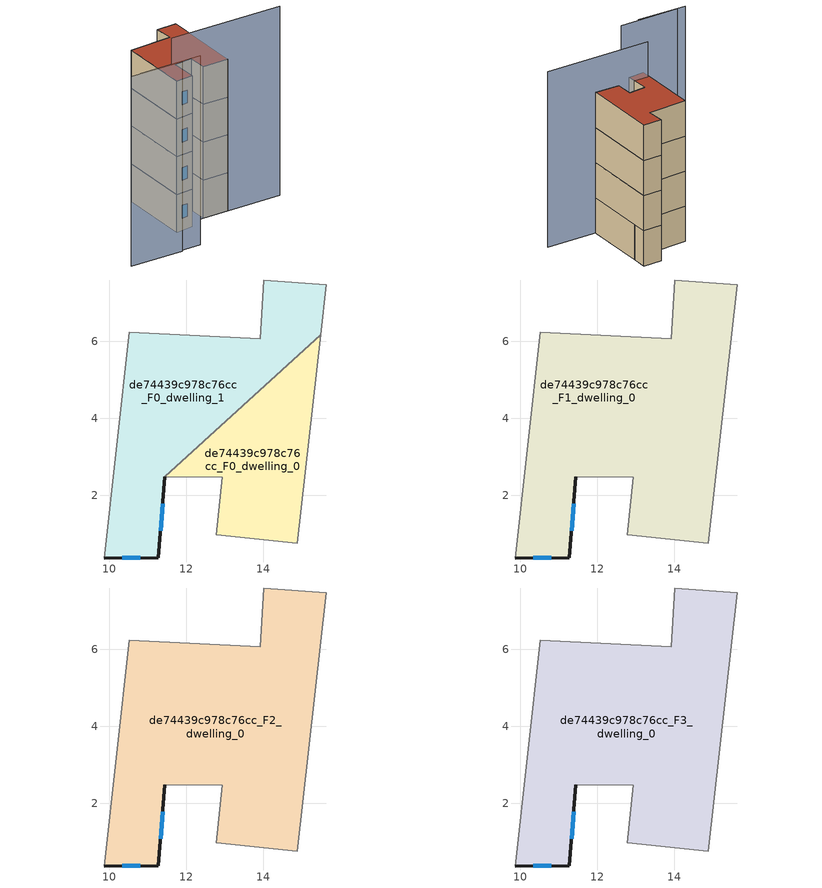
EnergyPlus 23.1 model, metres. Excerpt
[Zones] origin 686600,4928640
de74439c978c76cc_F0_dwelling_0
 floor ground (EU_floor_Construction): 15.49,6.17 14.88,0.75 12.77,0.98 12.93,2.46 11.44,2.48 z0
 wall adiabatic (EU_wall_Construction): 11.44,2.48 12.93,2.46 12.77,0.98 14.88,0.75 15.49,6.17 z0:3
 wall to de74439c978c76cc_F0_dwelling_1 (EU_wall_Construction): 15.49,6.17 11.44,2.48 z0:3
de74439c978c76cc_F0_dwelling_1
 floor ground (EU_floor_Construction): 15.64,7.46 15.49,6.17 11.44,2.48 11.27,0.38 9.86,0.37 10.52,6.23 13.92,6.07 14.01,7.59 z0
 wall outside (EU_wall_Construction): 9.86,0.37 11.27,0.38 11.44,2.48 z0:3
 wall adiabatic (EU_wall_Construction): 15.49,6.17 15.64,7.46 14.01,7.59 13.92,6.07 10.52,6.23 9.86,0.37 z0:3
 window (EU_Window_Construction): 11.33,1.08 11.39,1.78 / 10.33,0.37 10.8,0.37 z1:2
de74439c978c76cc_F1_dwelling_0
 floor to de74439c978c76cc_F0_dwelling_0 (EU_floor_Construction): 15.49,6.17 14.88,0.75 12.77,0.98 12.93,2.46 11.44,2.48 z3
 floor to de74439c978c76cc_F0_dwelling_1 (EU_floor_Construction): 15.64,7.46 15.49,6.17 11.44,2.48 11.27,0.38 9.86,0.37 10.52,6.23 13.92,6.07 14.01,7.59 z3
 wall outside (EU_wall_Construction): 9.86,0.37 11.27,0.38 11.44,2.48 z3:6
 wall adiabatic (EU_wall_Construction): 11.44,2.48 12.93,2.46 12.77,0.98 14.88,0.75 15.64,7.46 14.01,7.59 13.92,6.07 10.52,6.23 9.86,0.37 z3:6
 window (EU_Window_Construction): 11.33,1.08 11.39,1.78 / 10.33,0.37 10.8,0.37 z4:5
de74439c978c76cc_F2_dwelling_0
 floor to de74439c978c76cc_F1_dwelling_0 (EU_floor_Construction): 15.64,7.46 14.88,0.75 12.77,0.98 12.93,2.46 11.44,2.48 11.27,0.38 9.86,0.37 10.52,6.23 13.92,6.07 14.01,7.59 z6
 wall outside (EU_wall_Construction): 9.86,0.37 11.27,0.38 11.44,2.48 z6:9
 wall adiabatic (EU_wall_Construction): 11.44,2.48 12.93,2.46 12.77,0.98 14.88,0.75 15.64,7.46 14.01,7.59 13.92,6.07 10.52,6.23 9.86,0.37 z6:9
 window (EU_Window_Construction): 11.33,1.08 11.39,1.78 / 10.33,0.37 10.8,0.37 z7:8
de74439c978c76cc_F3_dwelling_0
 floor to de74439c978c76cc_F2_dwelling_0 (EU_floor_Construction): 15.64,7.46 14.88,0.75 12.77,0.98 12.93,2.46 11.44,2.48 11.27,0.38 9.86,0.37 10.52,6.23 13.92,6.07 14.01,7.59 z9
 wall outside (EU_wall_Construction): 9.86,0.37 11.27,0.38 11.44,2.48 z9:12
 wall adiabatic (EU_wall_Construction): 11.44,2.48 12.93,2.46 12.77,0.98 14.88,0.75 15.64,7.46 14.01,7.59 13.92,6.07 10.52,6.23 9.86,0.37 z9:12
 window (EU_Window_Construction): 11.33,1.08 11.39,1.78 / 10.33,0.37 10.8,0.37 z10:11
 roof outside (EU_roof_Construction): 14.88,0.75 15.64,7.46 14.01,7.59 13.92,6.07 10.52,6.23 9.86,0.37 11.27,0.38 11.44,2.48 12.93,2.46 12.77,0.98 z12
shading: 8.26,-2.14 3.98,-1.67 / 9.89,-2.19 4.79,-1.68 / 19.27,0.3 10.09,1.19 z0:15
[Building]
EU S2 Campaign: North Axis=0; Terrain=City; Solar Distribution=FullExterior
[Site:Location]
Bologna: Latitude=44.5; Longitude=11.25; Time Zone=1; Elevation=37
[SizingPeriod:WeatherFileDays]
AnnualSizingPeriod: Begin Month=1; Begin Day of Month=1; End Month=12; End Day of Month=31; Day of Week for Start Day=Monday; Use Weather File Daylight Saving Period=No; Use Weather File Rain and Snow Indicators=No
[MATERIAL]
EU_InternalMass_Material: Roughness=MediumRough; Thickness=0.1; Conductivity=1; Density=1800; Specific Heat=900; Thermal Absorptance=0.9; Solar Absorptance=0.7; Visible Absorptance=0.7
[MATERIAL:NOMASS] Roughness=MediumRough; Thermal Absorptance=0.9; Solar Absorptance=0.7; Visible Absorptance=0.7
Name | Thermal Resistance
EU_wall_NoMass | 0.937881
EU_roof_NoMass | 0.548572
EU_floor_NoMass | 0.71348
[WINDOWMATERIAL:SIMPLEGLAZINGSYSTEM]
EU_Window_SimpleGlazing: UFactor=4.25633; Solar Heat Gain Coefficient=0.85; Visible Transmittance=0.85
[CONSTRUCTION]
EU_wall_Construction: EU_wall_NoMass
EU_roof_Construction: EU_roof_NoMass
EU_floor_Construction: EU_floor_NoMass
EU_InternalMass_Construction: EU_InternalMass_Material
EU_Window_Construction: EU_Window_SimpleGlazing
[ZONE] Type=1; Multiplier=1; Ceiling Height=autocalculate; Floor Area=autocalculate; Part of Total Floor Area=Yes
Name | Volume
de74439c978c76cc_F0_dwelling_0 | 30.4849
de74439c978c76cc_F1_dwelling_0 | 80.5356
de74439c978c76cc_F2_dwelling_0; de74439c978c76cc_F3_dwelling_0 | 80.5371
de74439c978c76cc_F0_dwelling_1 | 50.0522
[INTERNALMASS] Construction=EU_InternalMass_Construction
Name | Zone or ZoneList | Surface Area
de74439c978c76cc_F0_dwelling_0_EU_InternalMass | de74439c978c76cc_F0_dwelling_0 | 10.1618
de74439c978c76cc_F0_dwelling_1_EU_InternalMass | de74439c978c76cc_F0_dwelling_1 | 16.6839
de74439c978c76cc_F1_dwelling_0_EU_InternalMass | de74439c978c76cc_F1_dwelling_0 | 26.8462
de74439c978c76cc_F2_dwelling_0_EU_InternalMass | de74439c978c76cc_F2_dwelling_0 | 26.8462
de74439c978c76cc_F3_dwelling_0_EU_InternalMass | de74439c978c76cc_F3_dwelling_0 | 26.8462
[OTHEREQUIPMENT] Fuel Type=Electricity; Design Level Calculation Method=Watts/Area; Power per Zone Floor Area=1; Fraction Latent=0; Fraction Radiant=0; Fraction Lost=0; Carbon Dioxide Generation Rate=0; EndUse Subcategory=EU_Step8_InternalGains
Name | Zone or ZoneList or Space or SpaceList | Schedule
EU_Step8_InternalGain_de74439c978c76cc_F0_dwelling_0_f000 | de74439c978c76cc_F0_dwelling_0 | EU_Step8_GainSchedule_de74439c978c76cc_F0_dwelling_0_f000
EU_Step8_InternalGain_de74439c978c76cc_F0_dwelling_1_f000 | de74439c978c76cc_F0_dwelling_1 | EU_Step8_GainSchedule_de74439c978c76cc_F0_dwelling_1_f000
EU_Step8_InternalGain_de74439c978c76cc_F1_dwelling_0_f000 | de74439c978c76cc_F1_dwelling_0 | EU_Step8_GainSchedule_de74439c978c76cc_F1_dwelling_0_f000
EU_Step8_InternalGain_de74439c978c76cc_F2_dwelling_0_f000 | de74439c978c76cc_F2_dwelling_0 | EU_Step8_GainSchedule_de74439c978c76cc_F2_dwelling_0_f000
EU_Step8_InternalGain_de74439c978c76cc_F3_dwelling_0_f000 | de74439c978c76cc_F3_dwelling_0 | EU_Step8_GainSchedule_de74439c978c76cc_F3_dwelling_0_f000
[ZONEVENTILATION:DESIGNFLOWRATE] Schedule=EU_AlwaysOn; Design Flow Rate Calculation Method=AirChanges/Hour; Air Changes per Hour=0.687892; Ventilation Type=Natural; Fan Pressure Rise=0; Fan Total Efficiency=1; Constant Term Coefficient=1; Temperature Term Coefficient=0; Velocity Term Coefficient=0; Velocity Squared Term Coefficient=0; Minimum Indoor Temperature=-100; Maximum Indoor Temperature=100; Delta Temperature=-100; Minimum Outdoor Temperature=-100; Maximum Outdoor Temperature=100; Maximum Wind Speed=40
Name | Zone or ZoneList or Space or SpaceList
EU_ConstantAir_de74439c978c76cc_F0_dwelling_0 | de74439c978c76cc_F0_dwelling_0
EU_ConstantAir_de74439c978c76cc_F0_dwelling_1 | de74439c978c76cc_F0_dwelling_1
EU_ConstantAir_de74439c978c76cc_F1_dwelling_0 | de74439c978c76cc_F1_dwelling_0
EU_ConstantAir_de74439c978c76cc_F2_dwelling_0 | de74439c978c76cc_F2_dwelling_0
EU_ConstantAir_de74439c978c76cc_F3_dwelling_0 | de74439c978c76cc_F3_dwelling_0
[HVACTEMPLATE:THERMOSTAT] Constant Heating Setpoint=20; Constant Cooling Setpoint=50
EU_HeatOnly_de74439c978c76cc_F0_dwelling_0; EU_HeatOnly_de74439c978c76cc_F0_dwelling_1; EU_HeatOnly_de74439c978c76cc_F1_dwelling_0; EU_HeatOnly_de74439c978c76cc_F2_dwelling_0; EU_HeatOnly_de74439c978c76cc_F3_dwelling_0
[HVACTEMPLATE:ZONE:IDEALLOADSAIRSYSTEM] System Availability Schedule=EU_AlwaysOn; Maximum Heating Supply Air Temperature=50; Minimum Cooling Supply Air Temperature=13; Maximum Heating Supply Air Humidity Ratio=0.0156; Minimum Cooling Supply Air Humidity Ratio=0.0077; Heating Limit=NoLimit; Cooling Limit=NoLimit; Heating Availability Schedule=EU_AlwaysOn; Cooling Availability Schedule=EU_CoolingOff; Dehumidification Control Type=ConstantSensibleHeatRatio; Cooling Sensible Heat Ratio=0.7; Dehumidification Setpoint=60; Humidification Control Type=None; Humidification Setpoint=30; Outdoor Air Method=None; Outdoor Air Flow Rate per Person=0.00944; Outdoor Air Flow Rate per Zone Floor Area=0; Outdoor Air Flow Rate per Zone=0; Demand Controlled Ventilation Type=None; Outdoor Air Economizer Type=NoEconomizer; Heat Recovery Type=None; Sensible Heat Recovery Effectiveness=0.7; Latent Heat Recovery Effectiveness=0.65
Name | Template Thermostat
de74439c978c76cc_F0_dwelling_0 | EU_HeatOnly_de74439c978c76cc_F0_dwelling_0
de74439c978c76cc_F0_dwelling_1 | EU_HeatOnly_de74439c978c76cc_F0_dwelling_1
de74439c978c76cc_F1_dwelling_0 | EU_HeatOnly_de74439c978c76cc_F1_dwelling_0
de74439c978c76cc_F2_dwelling_0 | EU_HeatOnly_de74439c978c76cc_F2_dwelling_0
de74439c978c76cc_F3_dwelling_0 | EU_HeatOnly_de74439c978c76cc_F3_dwelling_0
[SIZING:ZONE] Zone Cooling Design Supply Air Temperature Input Method=SupplyAirTemperature; Zone Cooling Design Supply Air Temperature=13; Zone Heating Design Supply Air Temperature Input Method=SupplyAirTemperature; Zone Heating Design Supply Air Temperature=50; Zone Cooling Design Supply Air Humidity Ratio=0.008; Zone Heating Design Supply Air Humidity Ratio=0.008; Cooling Design Air Flow Method=DesignDay; Cooling Design Air Flow Rate=0; Cooling Minimum Air Flow per Zone Floor Area=0.000762; Cooling Minimum Air Flow=0; Cooling Minimum Air Flow Fraction=0.2; Heating Design Air Flow Method=DesignDay; Heating Design Air Flow Rate=0; Heating Maximum Air Flow per Zone Floor Area=0.002032; Heating Maximum Air Flow=0.141576; Heating Maximum Air Flow Fraction=0.3; Account for Dedicated Outdoor Air System=No; Dedicated Outdoor Air System Control Strategy=NeutralSupplyAir; Dedicated Outdoor Air Low Setpoint Temperature for Design=autosize; Dedicated Outdoor Air High Setpoint Temperature for Design=autosize; Zone Load Sizing Method=Sensible Load Only No Latent Load; Zone Latent Cooling Design Supply Air Humidity Ratio Input Method=HumidityRatioDifference; Zone Cooling Design Supply Air Humidity Ratio Difference=0.005; Zone Latent Heating Design Supply Air Humidity Ratio Input Method=HumidityRatioDifference; Zone Humidification Design Supply Air Humidity Ratio Difference=0.005
de74439c978c76cc_F0_dwelling_0; de74439c978c76cc_F0_dwelling_1; de74439c978c76cc_F1_dwelling_0; de74439c978c76cc_F2_dwelling_0; de74439c978c76cc_F3_dwelling_0
[SCHEDULE:CONSTANT]
Name | Hourly Value
EU_AlwaysOn | 1
EU_CoolingOff | 0
[SCHEDULE:FILE] Column Number=1; Rows to Skip at Top=0; Number of Hours of Data=8760; Column Separator=Comma; Interpolate to Timestep=No; Minutes per Item=60; Adjust Schedule for Daylight Savings=Yes
Name | File
EU_Step8_GainSchedule_de74439c978c76cc_F0_dwelling_0_f000 | ../../schedules/de74439c978c76cc/de74439c978c76cc_F0_dwelling_0_f000_gain.csv
EU_Step8_GainSchedule_de74439c978c76cc_F0_dwelling_1_f000 | ../../schedules/de74439c978c76cc/de74439c978c76cc_F0_dwelling_1_f000_gain.csv
EU_Step8_GainSchedule_de74439c978c76cc_F1_dwelling_0_f000 | ../../schedules/de74439c978c76cc/de74439c978c76cc_F1_dwelling_0_f000_gain.csv
EU_Step8_GainSchedule_de74439c978c76cc_F2_dwelling_0_f000 | ../../schedules/de74439c978c76cc/de74439c978c76cc_F2_dwelling_0_f000_gain.csv
EU_Step8_GainSchedule_de74439c978c76cc_F3_dwelling_0_f000 | ../../schedules/de74439c978c76cc/de74439c978c76cc_F3_dwelling_0_f000_gain.csv
